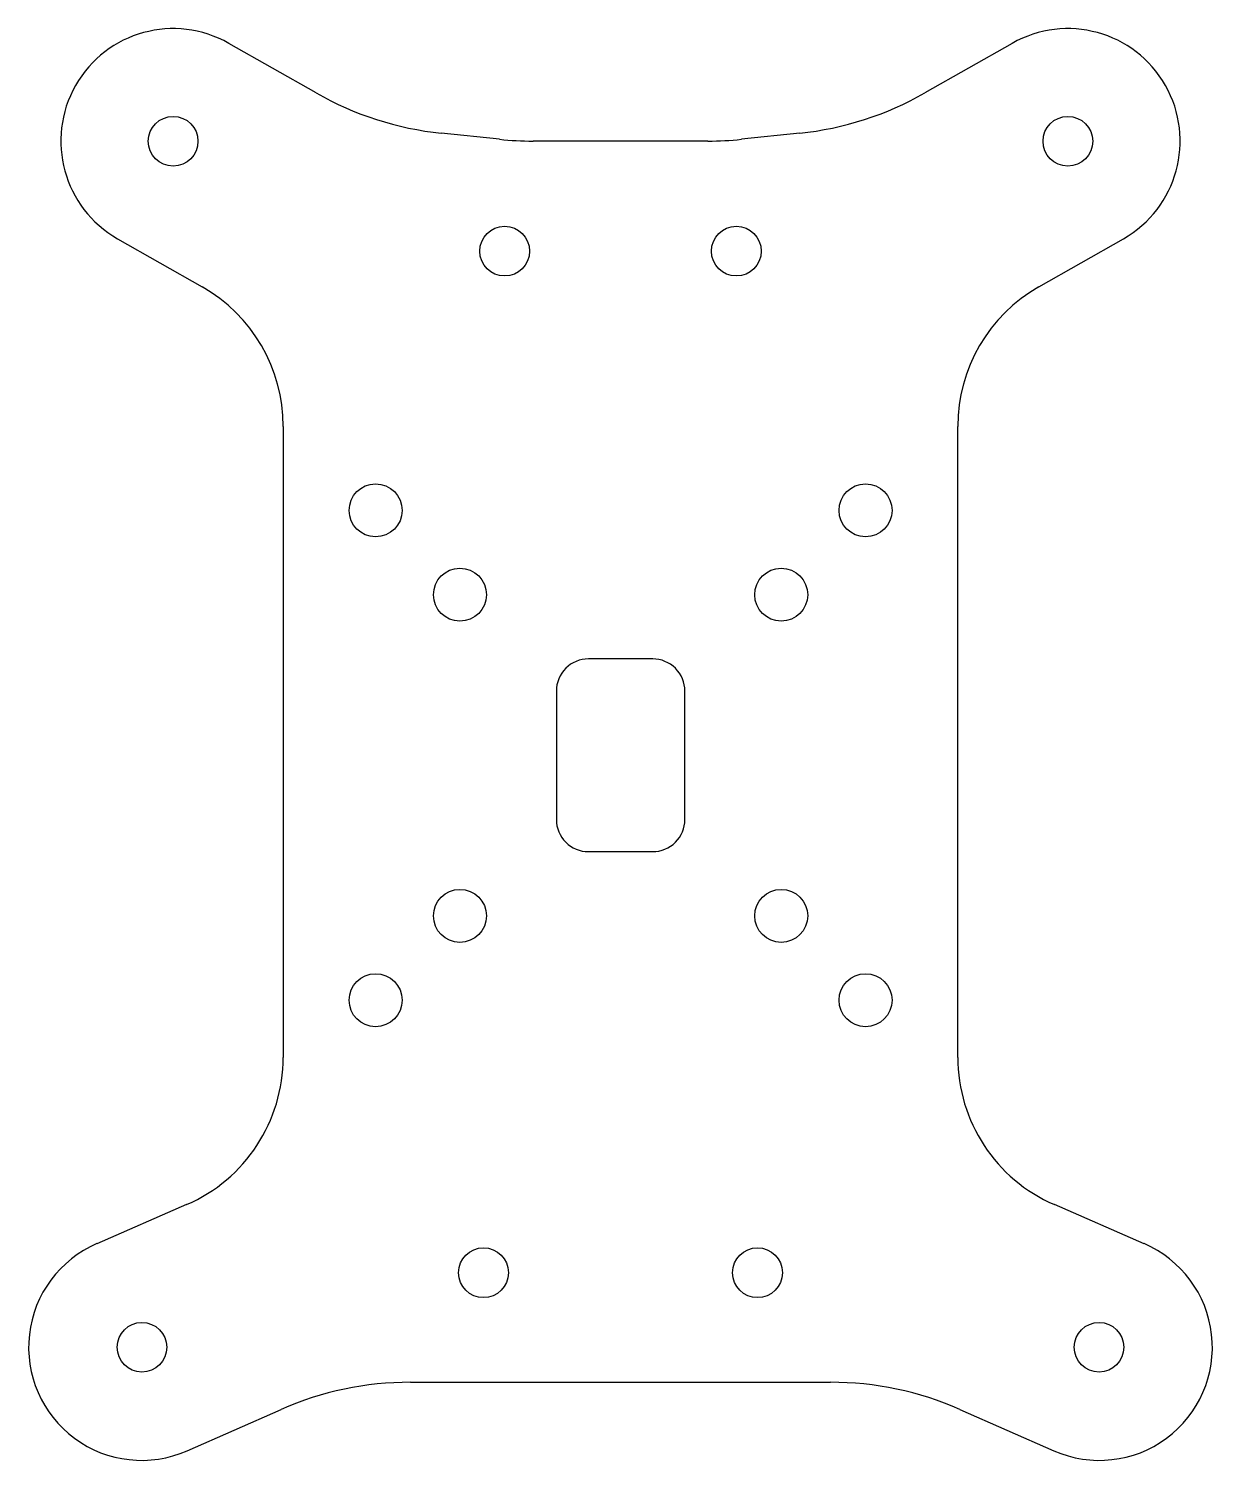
# Model space of a CAD drawing. Header units: millimetres. Extents: x -36.8 to 36.8, y -47.4 to 41.8.
import ezdxf

# ---------------------------------------------------------------- set-up
doc = ezdxf.new("R2010")
doc.units = ezdxf.units.MM
doc.layers.get('0').update_dxf_attribs({"linetype": 'CONTINUOUS'})

msp = doc.modelspace()

# ---------------------------------------------------------------- linework, layer by layer
for p, q in [((-18.953, 37.769), (-24.384, 40.857)), ((24.384, 40.857), (18.953, 37.769)), ((-7.534, 34.883), (-11.157, 35.264)), ((5.444, 34.774), (-5.444, 34.774)), ((11.157, 35.264), (7.534, 34.883)), ((-31.308, 28.69), (-26.054, 25.7)), ((26.054, 25.7), (31.308, 28.69)), ((-21, 17.009), (-21, -22.276)), ((21, -22.276), (21, 17.009)), ((-27.011, -31.446), (-32.597, -33.876)), ((32.597, -33.876), (27.011, -31.446)), ((-13.076, -42.504), (13.076, -42.504)), ((-26.986, -46.773), (-21.127, -44.196)), ((21.127, -44.196), (26.986, -46.773))]:
    msp.add_line(p, q)
msp.add_lwpolyline([(-3.995, 0.531), (-3.995, -7.469, 0.414214), (-1.995, -9.469), (2.005, -9.469, 0.414214), (4.005, -7.469), (4.005, 0.531, 0.414214), (2.005, 2.531), (-1.995, 2.531, 0.414214)], format="xyb", close=True)
for centre, radius in [((-27.854, 34.76), 1.548), ((27.854, 34.76), 1.548), ((-7.212, 27.923), 1.551), ((7.212, 27.923), 1.551), ((-15.245, 11.781), 1.65), ((15.255, 11.781), 1.65), ((-9.995, 6.531), 1.65), ((10.005, 6.531), 1.65), ((-9.995, -13.469), 1.65), ((10.005, -13.469), 1.65), ((-15.245, -18.719), 1.65), ((15.255, -18.719), 1.65), ((-8.532, -35.683), 1.553), ((8.532, -35.683), 1.553), ((-29.792, -40.324), 1.545), ((29.792, -40.324), 1.545)]:
    msp.add_circle(centre, radius)
for centre, radius, start, end in [((-27.846, 34.774), 6.999, 60.35471, 240.35471), ((27.846, 34.774), 6.999, -60.35471, 119.64529), ((-9.067, 55.154), 20, 240.37434, 264), ((9.067, 55.154), 20, 276, 299.62566), ((-5.444, 54.774), 20, 264, 270), ((5.444, 54.774), 20, 270, 276), ((-31, 17.009), 10, 0, 60.35471), ((31, 17.009), 10, 119.64529, 180), ((-31, -22.276), 10, -66.48993, 0), ((31, -22.276), 10, 180, 246.48993), ((-29.817, -40.335), 7.032, 113.28281, 293.73732), ((29.817, -40.335), 7.032, -113.73732, 66.71719), ((-13.076, -62.504), 20, 90, 113.73732), ((13.076, -62.504), 20, 66.26268, 90)]:
    msp.add_arc(centre, radius, start, end)

doc.saveas('drawing.dxf')
